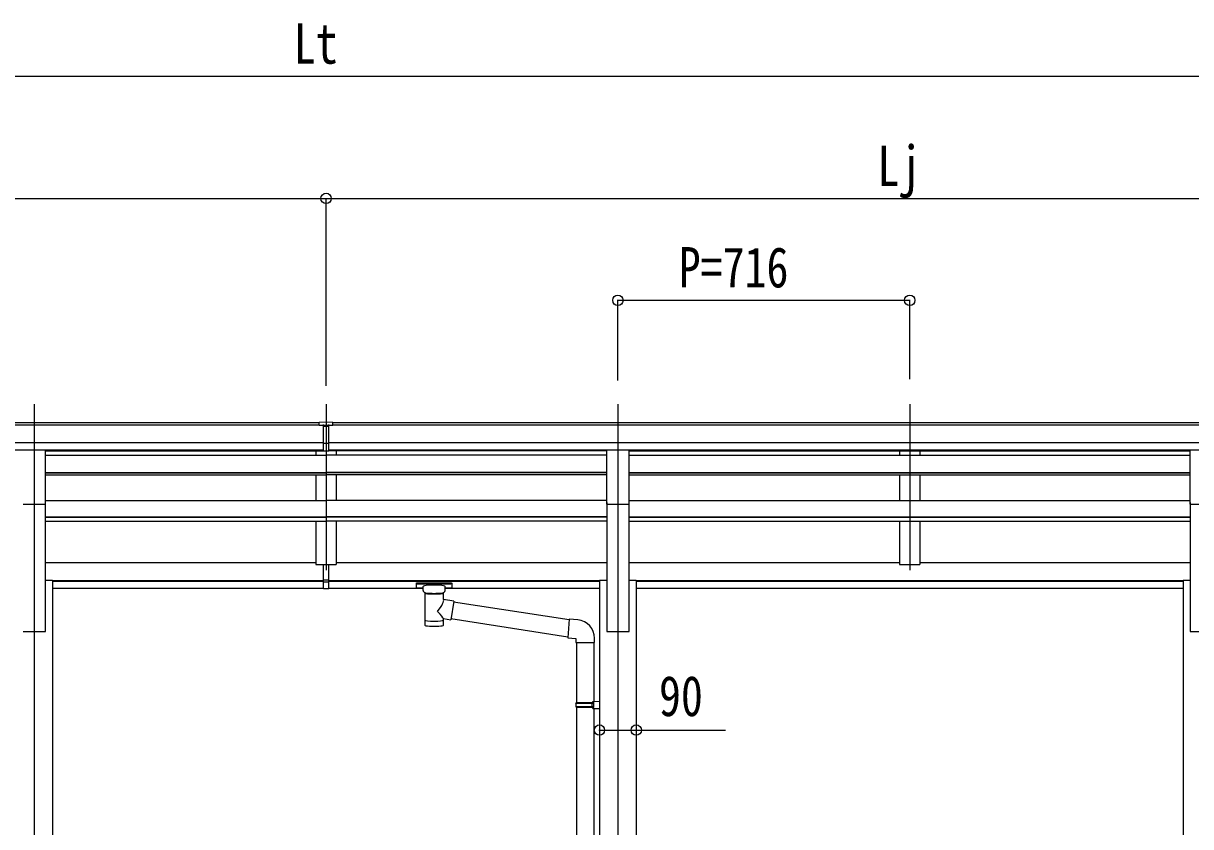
# Model space of a CAD drawing. Units: millimetres, scale not verified. Extents: x -12615 to 12615, y -8910 to 8910.
# Drawn here: x -3747 to -883, y -3386 to -1415 of the extents above; entities that cross this region are included whole.
import ezdxf
from ezdxf.enums import TextEntityAlignment as Align

# ---------------------------------------------------------------- set-up
doc = ezdxf.new("R2010")
doc.units = ezdxf.units.MM
doc.header["$LTSCALE"] = 40
for name, color, linetype in [('0-3_YKK_12', 2, 'Continuous'), ('0-4_YKK_13', 4, 'Continuous'), ('0-5_YKK_A1', 4, 'Continuous'), ('0-6_YKK_D', 6, 'Continuous')]:
    doc.layers.add(name, color=color, linetype=linetype)
doc.styles.add('ＭＳ ゴシック', font='')
doc.styles.get('ＭＳ ゴシック').set_extended_font_data('MS Gothic')

msp = doc.modelspace()

# ---------------------------------------------------------------- linework, layer by layer
at = {"layer": '0-3_YKK_12'}
for p, q in [((-3720.11, -2349.74), (-3720.11, -2756.53)), ((-3004.11, -2349.74), (-3004.11, -2756.53)), ((-2288.11, -2349.74), (-2288.11, -2756.53)), ((-1572.11, -2349.74), (-1572.11, -2756.53)), ((-3720.11, -2607.32), (-3720.11, -5307.32)), ((-2288.11, -2607.32), (-2288.11, -5307.32))]:
    msp.add_line(p, q, dxfattribs=at)
at = {"layer": '0-4_YKK_13'}
for p, q in [((-3020.61, -2401.1), (-3020.61, -2393.26)), ((-3020.61, -2401.1), (-3010.61, -2401.1)), ((-3004.11, -2401.92), (-3010.61, -2401.52)), ((-3010.61, -2403.1), (-2997.61, -2403.1)), ((-2997.61, -2401.58), (-3004.11, -2401.9)), ((-2997.61, -2464.73), (-2997.61, -2399.45)), ((-3747.61, -2461.5), (-3692.61, -2461.5)), ((-3692.61, -2595.02), (-3692.61, -2461.5)), ((-3010.61, -2444.62), (-3004.11, -2444.78)), ((-3004.11, -2444.78), (-2997.61, -2444.62)), ((-2315.61, -2461.5), (-2260.61, -2461.5)), ((-2315.61, -2595.02), (-2315.61, -2461.5)), ((-2260.61, -2595.02), (-2260.61, -2461.5)), ((-883.61, -2461.5), (-828.61, -2461.5)), ((-883.61, -2595.02), (-883.61, -2461.5)), ((-3010.61, -2463.66), (-3004.11, -2464.06)), ((-3004.11, -2464.06), (-2997.61, -2463.66)), ((-3747.61, -2595.02), (-3692.61, -2595.02)), ((-2315.61, -2595.02), (-2260.61, -2595.02)), ((-883.61, -2595.02), (-828.61, -2595.02)), ((-3010.61, -2780.33), (-3010.61, -2742.85)), ((-2997.61, -2780.33), (-2997.61, -2742.85)), ((-3010.61, -2780.33), (-2997.61, -2780.33)), ((-3010.61, -2802.57), (-3010.61, -2780.33)), ((-3010.61, -2785.73), (-2997.61, -2785.73)), ((-3010.61, -2801.51), (-3004.11, -2801.91)), ((-3004.11, -2801.91), (-2997.61, -2801.51)), ((-2997.61, -2802.57), (-2997.61, -2780.33)), ((-2782.61, -2788.79), (-2782.61, -2799.55)), ((-2782.61, -2788.99), (-2782.61, -2790.53)), ((-2780.61, -2788.13), (-2697.61, -2788.13)), ((-2780.61, -2790.31), (-2697.61, -2790.31)), ((-2780.61, -2800.22), (-2766.11, -2800.22)), ((-2766.11, -2807.03), (-2766.11, -2796.75)), ((-2712.11, -2807.03), (-2712.11, -2796.75)), ((-2712.11, -2800.22), (-2697.61, -2800.22)), ((-2695.61, -2788.79), (-2695.61, -2799.55)), ((-2762.01, -2811.53), (-2762.03, -2891.82)), ((-2716.21, -2829.1), (-2716.21, -2811.51)), ((-2690.99, -2833.01), (-2716.21, -2829.09)), ((-2690.99, -2833.01), (-2698.01, -2878.27)), ((-2407.4, -2879.06), (-2691.3, -2835.02)), ((-2716.2, -2891.82), (-2716.21, -2875.19)), ((-2716.21, -2875.44), (-2698.01, -2878.27)), ((-2411.07, -2921), (-2697.74, -2876.52)), ((-2386.39, -2878.88), (-2407.23, -2877.06)), ((-2391.31, -2934.62), (-2345.31, -2934.62)), ((-2389.31, -2934.62), (-2389.31, -3081.37)), ((-2347.31, -2934.62), (-2347.31, -3078.81)), ((-2345.31, -2934.62), (-2345.31, -2923.71)), ((-2391.31, -3083.37), (-2390.31, -3081.37)), ((-2391.31, -3083.37), (-2347.31, -3083.37)), ((-2391.31, -3083.37), (-2391.31, -3091.37)), ((-2391.31, -3091.37), (-2347.31, -3091.37)), ((-2391.31, -3091.37), (-2390.31, -3093.37)), ((-2390.31, -3081.37), (-2347.31, -3081.37)), ((-2351.79, -3083.37), (-2352.22, -3081.37)), ((-2349.31, -3078.87), (-2333.31, -3078.4)), ((-2349.31, -3080.87), (-2349.31, -3078.87)), ((-2349.31, -3080.87), (-2347.31, -3080.87)), ((-2333.31, -3078.4), (-2333.31, -3096.34)), ((-2390.31, -3093.37), (-2347.31, -3093.37)), ((-2389.31, -3093.37), (-2389.31, -3837.56)), ((-2349.31, -3095.87), (-2349.31, -3093.87)), ((-2349.31, -3095.87), (-2333.31, -3096.34)), ((-2347.31, -3095.93), (-2347.31, -3835))]:
    msp.add_line(p, q, dxfattribs=at)
for points in [[(-3020.61, -2393.26), (-3002.61, -2393.1), (-2987.61, -2393.23)], [(-2997.61, -2464.73), (-3004.11, -2465.13), (-3010.61, -2464.73), (-3010.61, -2399.39)], [(-2997.61, -2401.06), (-2987.61, -2400.97), (-2987.61, -2393.23)], [(-2997.61, -2445.72), (-3000.87, -2445.8), (-3004.11, -2445.88), (-3007.36, -2445.8), (-3010.61, -2445.72)], [(-2997.61, -2802.57), (-3004.11, -2802.97), (-3010.61, -2802.57)], [(-2782.61, -2788.79), (-2782.58, -2788.6), (-2782.49, -2788.46), (-2782.39, -2788.37), (-2782.29, -2788.31), (-2782.17, -2788.26), (-2781.88, -2788.2), (-2781.39, -2788.15), (-2780.85, -2788.13), (-2780.61, -2788.13)], [(-2782.61, -2799.55), (-2782.58, -2799.75), (-2782.49, -2799.89), (-2782.39, -2799.98), (-2782.29, -2800.04), (-2782.17, -2800.09), (-2781.88, -2800.15), (-2781.39, -2800.2), (-2780.85, -2800.22), (-2780.61, -2800.22)], [(-2697.61, -2788.13), (-2697.26, -2788.13), (-2696.73, -2788.16), (-2696.28, -2788.21), (-2695.98, -2788.29), (-2695.81, -2788.39), (-2695.69, -2788.53), (-2695.62, -2788.71), (-2695.61, -2788.79)], [(-2697.61, -2800.22), (-2697.26, -2800.21), (-2696.73, -2800.19), (-2696.28, -2800.14), (-2695.98, -2800.06), (-2695.81, -2799.96), (-2695.69, -2799.82), (-2695.62, -2799.64), (-2695.61, -2799.55)], [(-2766.07, -2806.97), (-2766.1, -2807.32), (-2765.85, -2808.28), (-2765.33, -2809.17), (-2764.53, -2810), (-2763.41, -2810.8), (-2762.01, -2811.53)], [(-2716.21, -2811.51), (-2715.98, -2811.42), (-2714.63, -2810.69), (-2713.51, -2809.84), (-2712.76, -2808.97), (-2712.29, -2808.07), (-2712.12, -2807.19)], [(-2407.23, -2877.06), (-2411.24, -2922.88), (-2391.31, -2924.62), (-2391.31, -2934.62)], [(-2351.79, -3083.37), (-2351.79, -3091.37), (-2352.22, -3093.37)], [(-2349.31, -3093.87), (-2347.31, -3093.87), (-2347.31, -3080.87)]]:
    msp.add_lwpolyline(points, dxfattribs=at)
msp.add_arc((-2390.31, -2923.71), 45, 0, 85, dxfattribs=at)
for centre, major_axis, ratio, start_param, end_param in [((-2979.54, -2403.41), (24.57, -1.51), 0.121868, 3.1422238, 3.1491027), ((-2780.61, -2790.53), (2, 0), 0.109601, 1.5707963, 3.1415927), ((-2739.11, -2796.75), (27, 0), 0.122176, 6.2831853, 9.424778), ((-2697.61, -2790.53), (2, 0), 0.109601, 0, 1.5707963), ((-2739.1, -2811.98), (-22.91, 0.42), 0.072511, 0.0008029, 1.5715993), ((-2739.1, -2813.6), (-22.91, 0.42), 0.072511, 0.0008029, 1.5715993), ((-2739.13, -2811.98), (22.92, 0.42), 0.07247, 4.71158, 6.2823764), ((-2739.13, -2813.6), (22.92, 0.42), 0.07247, 4.71158, 6.2823764), ((-2739.11, -2855.64), (-22.81, -26.62), 0.234429, 1.6855472, 3.1268519), ((-2728.11, -2807.03), (16, 0), 0.361356, 6.2636979, 6.2831853), ((-2736.56, -2852.99), (20.32, -22.25), 0.045535, 0.0389954, 1.3075346), ((-2739.11, -2891.82), (22.92, 0), 0.101955, 3.1415499, 6.2833984), ((-2739.11, -2879.38), (22.91, 0), 0.122865, 3.1415927, 6.2831853)]:
    msp.add_ellipse(centre, major_axis=major_axis, ratio=ratio, start_param=start_param, end_param=end_param, dxfattribs=at)
at = {"layer": '0-5_YKK_A1'}
for p, q in [((-5861.61, -2394.67), (-3020.61, -2394.67)), ((-5861.61, -2400.02), (-3020.61, -2400.02)), ((-2987.61, -2394.67), (-146.61, -2394.67)), ((-2987.61, -2400.02), (-146.61, -2400.02)), ((-5861.61, -2443.55), (-3010.61, -2443.55)), ((-5861.61, -2461.22), (-3010.61, -2461.22)), ((-2997.61, -2443.55), (-146.61, -2443.55)), ((-2997.61, -2461.22), (-146.61, -2461.22)), ((-3692.61, -2463.59), (-3010.61, -2463.59)), ((-3692.61, -2474.85), (-3004.11, -2474.85)), ((-3029.11, -2463.66), (-3029.11, -2474.85)), ((-2315.61, -2474.85), (-3004.11, -2474.85)), ((-2315.61, -2463.59), (-2997.61, -2463.59)), ((-2979.11, -2463.66), (-2979.11, -2474.85)), ((-2260.61, -2463.59), (-883.61, -2463.59)), ((-2260.61, -2474.85), (-883.61, -2474.85)), ((-1597.11, -2463.66), (-1597.11, -2474.85)), ((-1547.11, -2463.66), (-1547.11, -2474.85)), ((-3692.61, -2516.77), (-3004.11, -2516.77)), ((-3692.61, -2518.27), (-3004.11, -2518.27)), ((-2315.61, -2516.77), (-3004.11, -2516.77)), ((-2315.61, -2518.27), (-3004.11, -2518.27)), ((-2260.61, -2516.77), (-883.61, -2516.77)), ((-2260.61, -2518.27), (-883.61, -2518.27)), ((-3692.61, -2522.47), (-3004.11, -2522.47)), ((-3029.11, -2522.47), (-3029.11, -2586.2)), ((-2315.61, -2522.47), (-3004.11, -2522.47)), ((-2979.11, -2522.47), (-2979.11, -2586.2)), ((-2260.61, -2522.47), (-883.61, -2522.47)), ((-1597.11, -2522.47), (-1597.11, -2586.2)), ((-1547.11, -2522.47), (-1547.11, -2586.2)), ((-3692.61, -2907.32), (-3692.61, -2590.52)), ((-3692.6, -2586.2), (-3004.11, -2586.2)), ((-2315.62, -2586.2), (-3004.11, -2586.2)), ((-2315.61, -2590.52), (-2315.61, -2907.32)), ((-2260.61, -2907.32), (-2260.61, -2590.52)), ((-2260.6, -2586.2), (-883.6, -2586.2)), ((-883.61, -2590.52), (-883.61, -2907.32)), ((-3692.61, -2625.65), (-3004.11, -2625.65)), ((-3692.61, -2627.12), (-3004.11, -2627.12)), ((-2315.61, -2625.65), (-3004.11, -2625.65)), ((-2315.61, -2627.12), (-3004.11, -2627.12)), ((-2260.61, -2625.65), (-883.61, -2625.65)), ((-2260.61, -2627.12), (-883.61, -2627.12)), ((-3692.61, -2636.38), (-3004.11, -2636.38)), ((-3029.11, -2636.38), (-3029.11, -2742.87)), ((-2315.61, -2636.38), (-3004.11, -2636.38)), ((-2979.11, -2636.38), (-2979.11, -2742.87)), ((-2260.61, -2636.38), (-883.61, -2636.38)), ((-1597.11, -2636.38), (-1597.11, -2742.87)), ((-1547.11, -2636.38), (-1547.11, -2742.87)), ((-3692.61, -2738.05), (-3029.11, -2738.05)), ((-3029.11, -2742.87), (-2979.11, -2742.87)), ((-2979.11, -2738.05), (-2315.61, -2738.05)), ((-2260.61, -2738.05), (-1597.11, -2738.05)), ((-1597.11, -2742.87), (-1547.11, -2742.87)), ((-1547.11, -2738.05), (-883.61, -2738.05)), ((-3692.61, -2780.93), (-3674.91, -2780.93)), ((-3674.91, -2780.93), (-3674.91, -4482.32)), ((-3674.91, -2782.14), (-3010.61, -2782.14)), ((-3674.91, -2783.54), (-3010.61, -2783.54)), ((-3674.91, -2800.91), (-3010.61, -2800.91)), ((-2997.61, -2782.14), (-2333.31, -2782.14)), ((-2997.61, -2783.54), (-2333.31, -2783.54)), ((-2997.61, -2800.91), (-2766.11, -2800.91)), ((-2712.11, -2800.91), (-2333.31, -2800.91)), ((-2333.31, -2780.93), (-2333.31, -4482.32)), ((-2333.31, -2780.93), (-2315.61, -2780.93)), ((-2260.61, -2780.93), (-2242.91, -2780.93)), ((-2242.91, -2780.93), (-2242.91, -4482.32)), ((-2242.91, -2782.14), (-901.31, -2782.14)), ((-2242.91, -2783.54), (-901.31, -2783.54)), ((-2242.91, -2800.91), (-901.31, -2800.91)), ((-901.31, -2780.93), (-883.61, -2780.93)), ((-901.31, -2780.93), (-901.31, -4482.32)), ((-3747.61, -2907.32), (-3692.61, -2907.32)), ((-2315.61, -2907.32), (-2260.61, -2907.32)), ((-883.61, -2907.32), (-828.61, -2907.32))]:
    msp.add_line(p, q, dxfattribs=at)
at = {"layer": '0-6_YKK_D'}
for p, q in [((-5708.11, -1544.67), (-300.11, -1544.67)), ((-5868.11, -1844.67), (-3004.11, -1844.67)), ((-3004.11, -2304.24), (-3004.11, -1843.67)), ((-3004.11, -2304.24), (-3004.11, -1843.67)), ((-3004.11, -1844.67), (-140.11, -1844.67)), ((-2288.11, -2291.29), (-2288.11, -2093.67)), ((-2288.11, -2094.67), (-1572.11, -2094.67)), ((-1572.11, -2288.41), (-1572.11, -2093.67)), ((-2333.31, -3150.3), (-2333.31, -3148.24)), ((-2242.91, -3150.3), (-2242.91, -3148.24))]:
    msp.add_line(p, q, dxfattribs=at)
msp.add_lwpolyline([(-2333.31, -3149.24), (-2242.91, -3149.24), (-2024.18, -3149.24)], dxfattribs=at)
for centre in [(-3004.11, -1844.67), (-3004.11, -1844.67), (-2288.11, -2094.67), (-1572.11, -2094.67), (-2333.31, -3149.24), (-2242.91, -3149.24)]:
    msp.add_circle(centre, 12.75, dxfattribs=at)

# ---------------------------------------------------------------- texts
at = {"layer": '0-6_YKK_D', "style": 'ＭＳ ゴシック', "width": 0.8}
for s, p in [('Lt', (-3083.31, -1543.67)), ('Lj', (-1651.31, -1843.67)), ('P=716', (-2138.91, -2092.67)), ('90', (-2187.25, -3144.57))]:
    msp.add_text(s, height=98.97, dxfattribs=at).set_placement(p, align=Align.BOTTOM_LEFT)

doc.saveas('drawing.dxf')
